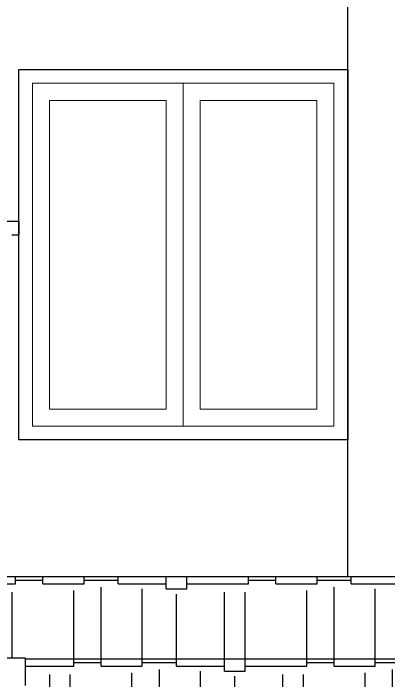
# Model space of a CAD drawing. Header units: inches. Extents: x -2812 to 9774, y -15726 to -746.
# Drawn here: x 3499.7 to 3554.5, y -9122.3 to -9025 of the extents above; entities that cross this region are included whole.
import ezdxf

# ---------------------------------------------------------------- set-up
doc = ezdxf.new("R2010")
doc.units = ezdxf.units.IN
doc.header["$LTSCALE"] = 17
doc.header["$MEASUREMENT"] = 0
for name, color, linetype, lineweight in [('ELEVATION', 7, 'Continuous', 25), ('OUTLINE', 1, 'Continuous', 25), ('WINDOW FRAME', 161, 'Continuous', 20)]:
    doc.layers.add(name, color=color, linetype=linetype, lineweight=lineweight)
pattern_1 = [(0, (1566.02, -5796.163), (25.5, 12), [6, -5, 7, -3, 9, -4]), (0, (1572.02, -5795.663), (25.5, 12), [5, -19, 4, -6]), (0, (1584.02, -5796.913), (25.5, 12), [3, -31]), (90, (1566.0205, -5796.163), (-8.5, 12), [11.5, -36.5]), (90, (1572.0205, -5796.163), (-8.5, 12), [11.25, -36.75]), (90, (1577.0205, -5796.163), (-8.5, 12), [10.5, -37.5]), (90, (1584.0205, -5796.913), (-8.5, 12), [11.5, -36.5]), (90, (1587.0205, -5796.913), (-8.5, 12), [11.5, -36.5]), (90, (1596.0205, -5796.163), (-8.5, 12), [11, -37])]

# ---------------------------------------------------------------- blocks, each defined once
blk = doc.blocks.new('sdfsdferer')
at = {"layer": 'ELEVATION', "linetype": 'Continuous'}
blk.add_lwpolyline([(-29098.158, -495.809), (-29050.158, -495.809), (-29050.158, -549.809), (-29098.158, -549.809)], close=True, dxfattribs=at)
at = {"layer": 'WINDOW FRAME'}
for p, q in [((-29074.158, -497.809), (-29074.158, -547.809)), ((-29074.158, -547.809), (-29074.158, -497.809))]:
    blk.add_line(p, q, dxfattribs=at)
for points in [[(-29074.158, -547.809), (-29096.158, -547.809), (-29096.158, -497.809), (-29074.158, -497.809)], [(-29074.158, -497.809), (-29052.158, -497.809), (-29052.158, -547.809), (-29074.158, -547.809)]]:
    blk.add_lwpolyline(points, dxfattribs=at)
for points in [[(-29074.158, -497.809), (-29096.158, -497.809), (-29096.158, -547.809), (-29074.158, -547.809)], [(-29076.658, -500.309), (-29093.658, -500.309), (-29093.658, -545.309), (-29076.658, -545.309)], [(-29071.658, -500.309), (-29054.658, -500.309), (-29054.658, -545.309), (-29071.658, -545.309)]]:
    blk.add_lwpolyline(points, close=True, dxfattribs=at)
blk = doc.blocks.new('fddd')
for p, q in [((-397.474, -3293.975), (-401.454, -3293.975)), ((-397.474, -3297.975), (-397.474, -3293.975))]:
    blk.add_line(p, q)

msp = doc.modelspace()

# ---------------------------------------------------------------- hatches: boundary and pattern name
at = {"layer": 'OUTLINE'}
h = msp.add_hatch(dxfattribs=at)
h.set_pattern_fill('AR-RSHKE', color=8)
h.set_pattern_definition(pattern_1)
h.paths.add_polyline_path([(3665.02, -9107.163), (3498.503, -9107.163), (3498.503, -9119.012), (3501.503, -9119.012), (3665.02, -9119.148)])
h = msp.add_hatch(dxfattribs=at)
h.set_pattern_fill('AR-RSHKE', color=8)
h.set_pattern_definition(pattern_1)
h.paths.add_polyline_path([(3665.02, -9119.163), (3501.503, -9119.163), (3501.503, -9123.012), (3499.945, -9123.012), (3499.945, -9124.163), (3665.02, -9124.163)])

# ---------------------------------------------------------------- linework, layer by layer
for p, q in [((3548.503, -9107.163), (3548.503, -9007.163)), ((3484.503, -9055.253), (3500.503, -9055.253)), ((3500.503, -9055.253), (3500.503, -9057.253)), ((3499.503, -9057.253), (3500.503, -9057.253)), ((3665.02, -9107.163), (3498.503, -9107.163)), ((3683.02, -9119.163), (3501.503, -9119.163))]:
    msp.add_line(p, q, dxfattribs=at)
msp.add_lwpolyline([(3500.503, -9033.163), (3548.503, -9033.163), (3548.503, -9087.163), (3500.503, -9087.163)], close=True, dxfattribs=at)

# ---------------------------------------------------------------- block references
msp.add_blockref('fddd', (3898.978, -5825.038), dxfattribs=at)
at = {"layer": 'WINDOW FRAME'}
msp.add_blockref('sdfsdferer', (32598.661, -8537.354), dxfattribs=at)

doc.saveas('drawing.dxf')
